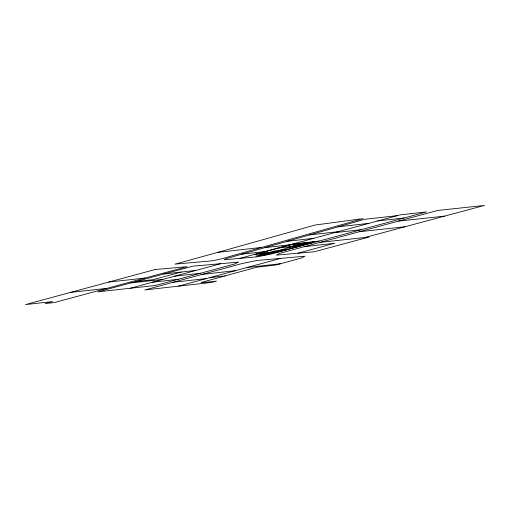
<?xml version="1.0" encoding="UTF-8"?>
<svg xmlns="http://www.w3.org/2000/svg" width="510" height="510" viewBox="0 0 510 510"><rect width="100%" height="100%" fill="white"/><g stroke="black" fill="none" stroke-linecap="round" stroke-linejoin="round"><path stroke-width="0.76" d="M217.802 252.367L315.167 225.018L362.884 218.656L220.919 258.997L212.147 260.827L174.981 264.129L217.802 252.367L261.738 247.395M239.866 258.366L400.057 214.895L426.468 211.93L272.053 253.84L257.588 256.798L224.132 259.762L225.783 258.755L364.573 219.319L397.309 215.641M130.254 288.252L220.734 263.695M259.571 254.018L267.469 251.876L262.166 252.475M305.484 242.601L286.907 247.643L298.898 246.292M278.231 250.582L290.617 247.222M272.818 252.526L280.723 250.378L286.027 249.779M282.801 250.066L264.225 255.108L255.944 256.045L274.52 251.003L286.512 249.651M295.188 246.706L313.765 241.67M298.038 253.202L334.783 243.232L304.221 246.687M178.455 286.161L280.615 258.379M224.693 275.955L257.155 267.144L275.547 265.072L301.365 258.066L304.935 256.218L256.963 260.476L242.486 263.44L144.763 289.96L211.535 282.432L216.495 281.087L201.386 282.776L202.107 282.183L225.356 275.878L209.827 277.631M181.126 272.072L153.006 279.678L135.839 281.577M364.93 237.507L484.5 205.415L437.586 210.49L279.945 253.272L276.375 255.127L314.249 251.761L368.953 237.073L320.223 242.339M152.382 282.247L178.411 279.25M287.117 241.326L313.828 238.297M174.751 276.178L200.532 273.252M377.782 220.938L404.2 217.974M338.149 226.822L368.768 223.386M309.768 234.887L338.104 231.712M334.49 232.694L360.895 229.73M292.695 244.035L319.107 241.071M265.085 247.586L289.82 244.813M299.293 244.284L307.575 243.346M293.097 245.96L301.378 245.029M278.938 247.924L302.71 245.253M241.931 254.165L264.824 251.596M268.33 252.686L276.611 251.749M262.14 254.362L270.421 253.432M247.076 267.495L280.513 263.727M201.96 274.437L235.454 270.657M172.845 282.336L206.442 278.549M163.978 273.972L195.885 270.44M108.84 282.055L145.018 278.052M130.853 282.929L162.958 279.378M70.622 292.383L106.8 288.386M359.333 231.725L404.787 226.81M398.476 221.104L444.643 216.112M238.176 262.146L234.645 263.989L155.575 285.453L97.92 291.828L192.786 266.182L238.176 262.146M155.174 269.522L25.5 304.585L52.562 301.588L45.326 303.546L54.423 302.545L187.049 266.692L155.174 269.522M289.878 244.953L254.26 254.617L278.128 251.927L313.746 242.263L289.878 244.953"/></g></svg>
